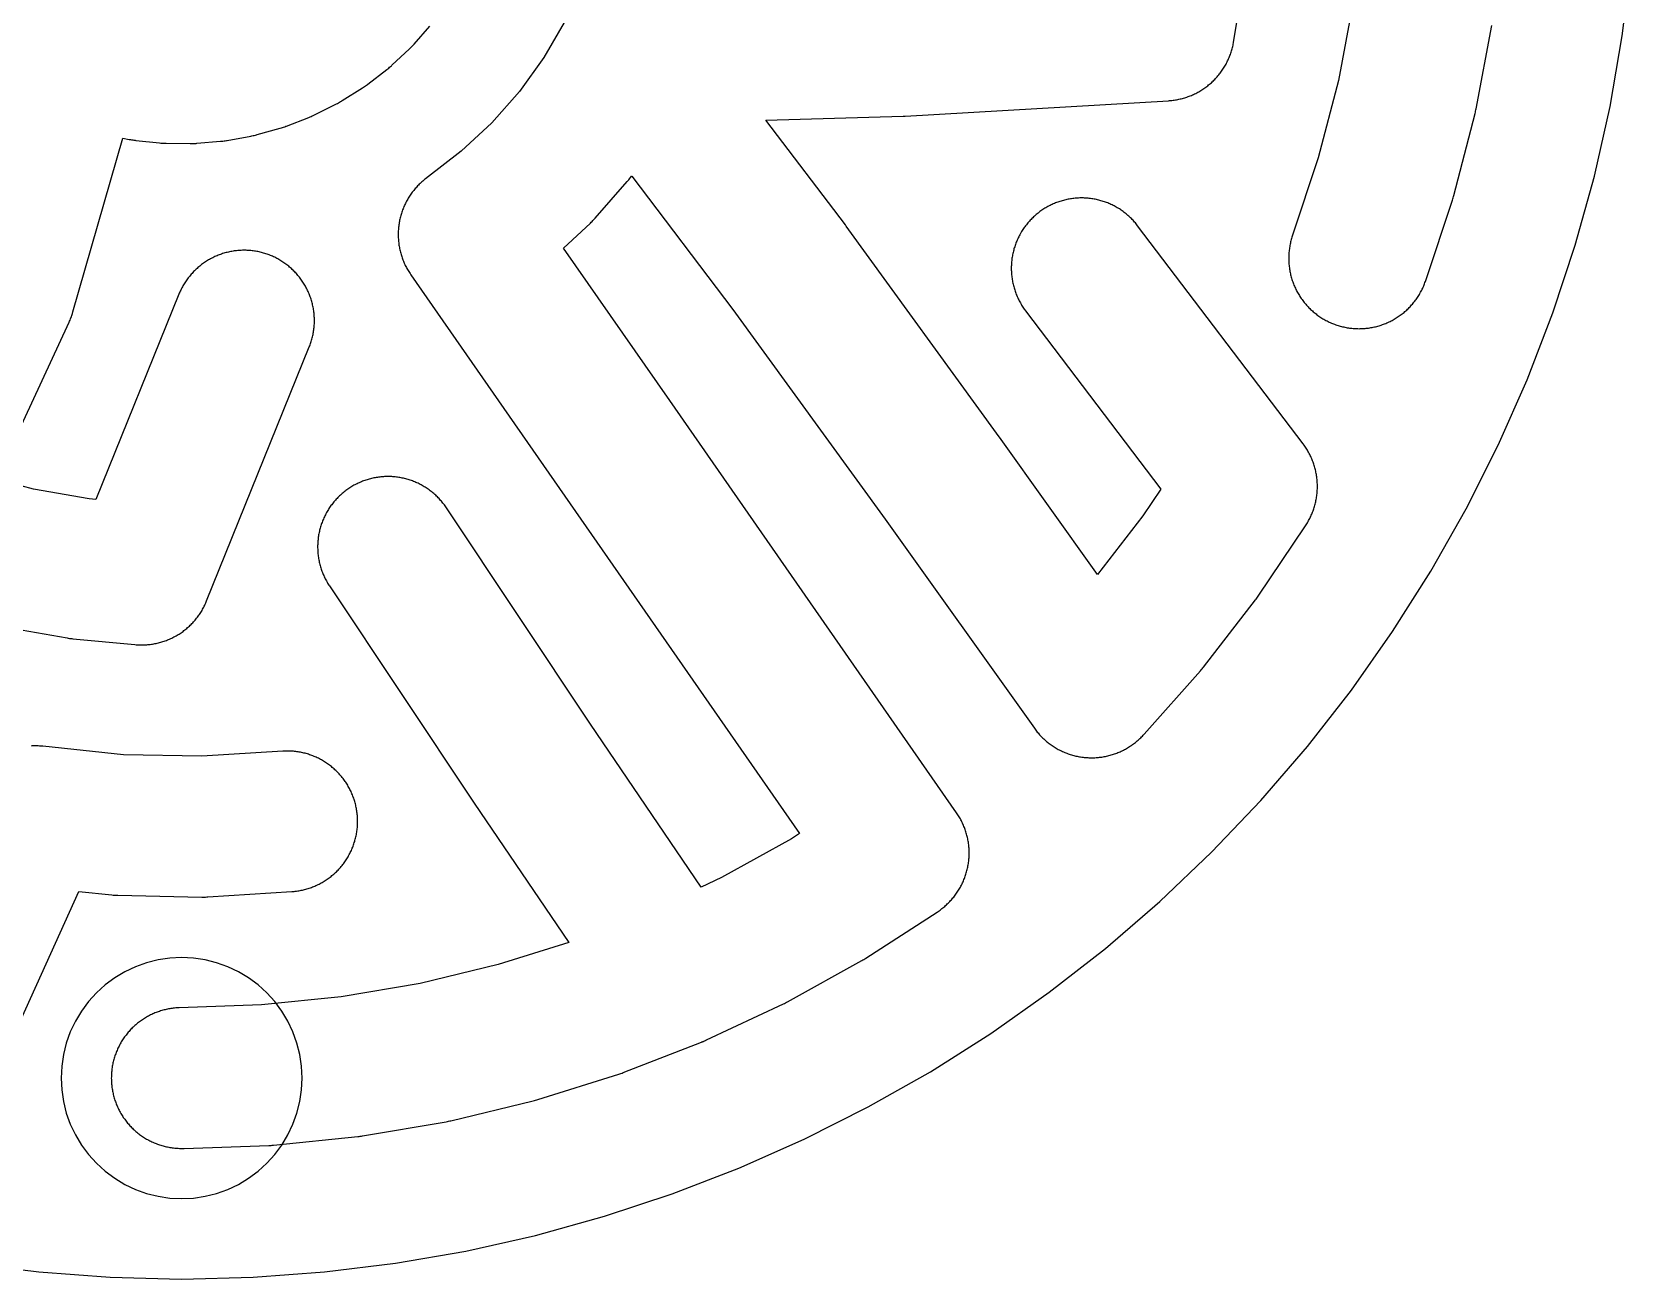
# Model space of a CAD drawing. Header units: millimetres. Extents: x -145 to 145, y -145 to 145.
# Drawn here: x -14.9 to 144.3, y -145 to -20.9 of the extents above; entities that cross this region are included whole.
import ezdxf

# ---------------------------------------------------------------- set-up
doc = ezdxf.new("R2010")
doc.units = ezdxf.units.MM
doc.layers.add('BOUNDARY', color=3, linetype='CONTINUOUS')
doc.layers.add('CORRIDORS', color=1, linetype='CONTINUOUS')

msp = doc.modelspace()

# ---------------------------------------------------------------- linework, layer by layer
at = {"layer": 'BOUNDARY'}
msp.add_lwpolyline([(-21.276, -143.431), (-14.212, -144.302), (-7.115, -144.825), (0, -145), (7.115, -144.825), (14.212, -144.302), (21.276, -143.431), (28.288, -142.214), (35.232, -140.655), (42.091, -138.756), (48.849, -136.524), (55.489, -133.963), (61.995, -131.078), (68.353, -127.879), (74.545, -124.371), (80.558, -120.563), (86.376, -116.465), (91.987, -112.087), (97.376, -107.438), (102.53, -102.53), (107.438, -97.376), (112.087, -91.987), (116.465, -86.376), (120.563, -80.558), (124.371, -74.545), (127.879, -68.353), (131.078, -61.995), (133.963, -55.489), (136.524, -48.849), (138.756, -42.091), (140.655, -35.232), (142.214, -28.288), (143.431, -21.276), (144.302, -14.212)], dxfattribs=at)
msp.add_lwpolyline([(12, -125), (11.942, -123.824), (11.769, -122.659), (11.483, -121.517), (11.087, -120.408), (10.583, -119.343), (9.978, -118.333), (9.276, -117.387), (8.485, -116.515), (7.613, -115.724), (6.667, -115.022), (5.657, -114.417), (4.592, -113.913), (3.483, -113.517), (2.341, -113.231), (1.176, -113.058), (0, -113), (-1.176, -113.058), (-2.341, -113.231), (-3.483, -113.517), (-4.592, -113.913), (-5.657, -114.417), (-6.667, -115.022), (-7.613, -115.724), (-8.485, -116.515), (-9.276, -117.387), (-9.978, -118.333), (-10.583, -119.343), (-11.087, -120.408), (-11.483, -121.517), (-11.769, -122.659), (-11.942, -123.824), (-12, -125), (-11.942, -126.176), (-11.769, -127.341), (-11.483, -128.483), (-11.087, -129.592), (-10.583, -130.657), (-9.978, -131.667), (-9.276, -132.613), (-8.485, -133.485), (-7.613, -134.276), (-6.667, -134.978), (-5.657, -135.583), (-4.592, -136.087), (-3.483, -136.483), (-2.341, -136.769), (-1.176, -136.942), (0, -137), (1.176, -136.942), (2.341, -136.769), (3.483, -136.483), (4.592, -136.087), (5.657, -135.583), (6.667, -134.978), (7.613, -134.276), (8.485, -133.485), (9.276, -132.613), (9.978, -131.667), (10.583, -130.657), (11.087, -129.592), (11.483, -128.483), (11.769, -127.341), (11.942, -126.176)], close=True, dxfattribs=at)
at = {"layer": 'CORRIDORS'}
for points in [[(38.303, -19.552), (36.05, -23.417), (33.622, -26.789), (30.881, -29.908), (27.842, -32.757), (24.288, -35.495), (24.195, -35.568), (24.103, -35.642), (24.012, -35.718), (23.923, -35.796), (23.835, -35.875), (23.749, -35.956), (23.663, -36.038), (23.579, -36.121), (23.497, -36.206), (23.416, -36.292), (23.337, -36.38), (23.259, -36.469), (23.182, -36.559), (23.107, -36.651), (23.034, -36.744), (22.962, -36.838), (22.892, -36.933), (22.823, -37.029), (22.756, -37.127), (22.691, -37.225), (22.627, -37.325), (22.565, -37.426), (22.505, -37.528), (22.446, -37.631), (22.39, -37.734), (22.335, -37.839), (22.281, -37.945), (22.23, -38.051), (22.18, -38.159), (22.133, -38.267), (22.087, -38.376), (22.043, -38.486), (22, -38.597), (21.96, -38.708), (21.921, -38.82), (21.885, -38.932), (21.85, -39.045), (21.817, -39.159), (21.787, -39.273), (21.758, -39.388), (21.731, -39.503), (21.706, -39.619), (21.683, -39.735), (21.662, -39.851), (21.643, -39.968), (21.625, -40.085), (21.61, -40.202), (21.597, -40.32), (21.586, -40.438), (21.577, -40.556), (21.57, -40.674), (21.564, -40.792), (21.561, -40.91), (21.56, -41.029), (21.561, -41.147), (21.564, -41.265), (21.568, -41.384), (21.575, -41.502), (21.584, -41.62), (21.595, -41.737), (21.608, -41.855), (21.622, -41.973), (21.639, -42.09), (21.658, -42.206), (21.679, -42.323), (21.701, -42.439), (21.726, -42.555), (21.752, -42.67), (21.781, -42.785), (21.811, -42.899), (21.844, -43.013), (21.878, -43.126), (21.914, -43.239), (21.952, -43.351), (21.992, -43.462), (22.034, -43.573), (22.078, -43.683), (22.124, -43.792), (22.171, -43.9), (22.22, -44.008), (22.271, -44.115), (22.324, -44.221), (22.379, -44.326), (22.435, -44.43), (22.494, -44.533), (22.553, -44.635), (22.615, -44.736), (22.678, -44.836), (22.743, -44.935), (22.816, -45.04), (37.104, -65.558), (61.528, -100.654), (60.717, -101.178), (53.748, -105.045), (51.725, -105.994), (40.712, -89.769), (26.364, -68.247), (26.298, -68.149), (26.23, -68.052), (26.16, -67.957), (26.089, -67.862), (26.016, -67.769), (25.941, -67.677), (25.865, -67.587), (25.788, -67.497), (25.709, -67.409), (25.628, -67.323), (25.546, -67.237), (25.463, -67.153), (25.378, -67.071), (25.292, -66.99), (25.204, -66.91), (25.115, -66.832), (25.025, -66.756), (24.934, -66.681), (24.841, -66.607), (24.747, -66.535), (24.652, -66.465), (24.555, -66.396), (24.458, -66.329), (24.359, -66.264), (24.26, -66.2), (24.159, -66.138), (24.057, -66.078), (23.954, -66.019), (23.85, -65.962), (23.746, -65.907), (23.64, -65.854), (23.534, -65.802), (23.426, -65.753), (23.318, -65.705), (23.209, -65.659), (23.099, -65.615), (22.989, -65.572), (22.878, -65.532), (22.766, -65.493), (22.653, -65.457), (22.54, -65.422), (22.426, -65.389), (22.312, -65.358), (22.197, -65.329), (22.082, -65.302), (21.967, -65.277), (21.851, -65.254), (21.734, -65.233), (21.617, -65.213), (21.5, -65.196), (21.383, -65.181), (21.266, -65.168), (21.148, -65.156), (21.03, -65.147), (20.912, -65.14), (20.793, -65.135), (20.675, -65.131), (20.557, -65.13), (20.439, -65.131), (20.32, -65.133), (20.202, -65.138), (20.084, -65.145), (19.966, -65.154), (19.848, -65.164), (19.73, -65.177), (19.613, -65.192), (19.496, -65.208), (19.379, -65.227), (19.263, -65.248), (19.146, -65.27), (19.031, -65.295), (18.915, -65.321), (18.8, -65.35), (18.686, -65.38), (18.572, -65.412), (18.459, -65.446), (18.346, -65.483), (18.234, -65.521), (18.123, -65.561), (18.012, -65.602), (17.902, -65.646), (17.793, -65.692), (17.685, -65.739), (17.577, -65.788), (17.47, -65.839), (17.364, -65.892), (17.259, -65.946), (17.155, -66.003), (17.052, -66.061), (16.95, -66.121), (16.849, -66.182), (16.749, -66.245), (16.65, -66.31), (16.552, -66.377), (16.456, -66.445), (16.36, -66.515), (16.266, -66.586), (16.173, -66.659), (16.081, -66.734), (15.99, -66.81), (15.901, -66.888), (15.813, -66.967), (15.727, -67.048), (15.641, -67.13), (15.558, -67.213), (15.475, -67.298), (15.394, -67.384), (15.315, -67.472), (15.237, -67.561), (15.16, -67.651), (15.085, -67.743), (15.012, -67.836), (14.94, -67.93), (14.87, -68.025), (14.801, -68.121), (14.734, -68.219), (14.669, -68.318), (14.606, -68.418), (14.544, -68.518), (14.483, -68.62), (14.425, -68.723), (14.368, -68.827), (14.313, -68.932), (14.26, -69.037), (14.209, -69.144), (14.159, -69.251), (14.112, -69.36), (14.066, -69.469), (14.022, -69.579), (13.979, -69.689), (13.939, -69.8), (13.901, -69.912), (13.864, -70.025), (13.829, -70.138), (13.797, -70.252), (13.766, -70.366), (13.737, -70.481), (13.71, -70.596), (13.685, -70.712), (13.662, -70.828), (13.641, -70.944), (13.622, -71.061), (13.605, -71.178), (13.59, -71.295), (13.577, -71.413), (13.566, -71.531), (13.557, -71.649), (13.549, -71.767), (13.544, -71.885), (13.541, -72.003), (13.54, -72.121), (13.541, -72.24), (13.544, -72.358), (13.549, -72.476), (13.555, -72.594), (13.564, -72.712), (13.575, -72.83), (13.588, -72.948), (13.603, -73.065), (13.62, -73.182), (13.638, -73.299), (13.659, -73.416), (13.682, -73.532), (13.706, -73.648), (13.733, -73.763), (13.762, -73.878), (13.792, -73.992), (13.825, -74.106), (13.859, -74.219), (13.895, -74.332), (13.933, -74.444), (13.973, -74.555), (14.015, -74.666), (14.059, -74.775), (14.105, -74.885), (14.152, -74.993), (14.202, -75.101), (14.253, -75.207), (14.306, -75.313), (14.36, -75.418), (14.417, -75.522), (14.475, -75.625), (14.535, -75.727), (14.597, -75.828), (14.66, -75.928), (14.716, -76.013), (29.128, -97.631), (38.544, -111.502), (31.498, -113.712), (23.747, -115.58), (15.897, -116.92), (7.967, -117.726), (-0.237, -118.004), (-0.355, -118.009), (-0.473, -118.016), (-0.591, -118.025), (-0.709, -118.036), (-0.827, -118.049), (-0.944, -118.064), (-1.061, -118.081), (-1.178, -118.1), (-1.295, -118.121), (-1.411, -118.144), (-1.526, -118.168), (-1.642, -118.195), (-1.756, -118.224), (-1.871, -118.255), (-1.984, -118.287), (-2.098, -118.322), (-2.21, -118.358), (-2.322, -118.396), (-2.433, -118.437), (-2.544, -118.479), (-2.654, -118.523), (-2.763, -118.568), (-2.871, -118.616), (-2.979, -118.665), (-3.085, -118.717), (-3.191, -118.77), (-3.296, -118.825), (-3.4, -118.881), (-3.503, -118.939), (-3.605, -119), (-3.706, -119.061), (-3.806, -119.125), (-3.904, -119.19), (-4.002, -119.257), (-4.098, -119.325), (-4.194, -119.395), (-4.288, -119.467), (-4.381, -119.54), (-4.472, -119.615), (-4.563, -119.691), (-4.652, -119.769), (-4.74, -119.849), (-4.826, -119.93), (-4.911, -120.012), (-4.995, -120.096), (-5.077, -120.181), (-5.158, -120.267), (-5.237, -120.355), (-5.315, -120.444), (-5.391, -120.535), (-5.466, -120.627), (-5.539, -120.72), (-5.61, -120.814), (-5.68, -120.909), (-5.749, -121.006), (-5.815, -121.103), (-5.88, -121.202), (-5.944, -121.302), (-6.005, -121.403), (-6.065, -121.505), (-6.123, -121.608), (-6.18, -121.712), (-6.235, -121.817), (-6.287, -121.923), (-6.339, -122.03), (-6.388, -122.137), (-6.435, -122.246), (-6.481, -122.355), (-6.525, -122.465), (-6.567, -122.575), (-6.607, -122.687), (-6.645, -122.799), (-6.681, -122.911), (-6.715, -123.025), (-6.748, -123.138), (-6.778, -123.253), (-6.807, -123.368), (-6.834, -123.483), (-6.858, -123.599), (-6.881, -123.715), (-6.902, -123.831), (-6.92, -123.948), (-6.937, -124.065), (-6.952, -124.183), (-6.965, -124.3), (-6.976, -124.418), (-6.985, -124.536), (-6.991, -124.654), (-6.996, -124.772), (-6.999, -124.891), (-7, -125.009), (-6.999, -125.127), (-6.996, -125.245), (-6.991, -125.364), (-6.983, -125.482), (-6.974, -125.6), (-6.963, -125.718), (-6.95, -125.835), (-6.935, -125.953), (-6.918, -126.07), (-6.899, -126.186), (-6.878, -126.303), (-6.855, -126.419), (-6.83, -126.535), (-6.803, -126.65), (-6.774, -126.764), (-6.743, -126.879), (-6.71, -126.992), (-6.676, -127.106), (-6.639, -127.218), (-6.601, -127.33), (-6.561, -127.441), (-6.518, -127.552), (-6.474, -127.662), (-6.428, -127.771), (-6.381, -127.879), (-6.331, -127.986), (-6.28, -128.093), (-6.226, -128.199), (-6.172, -128.303), (-6.115, -128.407), (-6.056, -128.51), (-5.996, -128.612), (-5.934, -128.713), (-5.871, -128.813), (-5.805, -128.911), (-5.738, -129.009), (-5.67, -129.105), (-5.6, -129.2), (-5.528, -129.295), (-5.38, -129.479), (-5.303, -129.569), (-5.225, -129.658), (-5.146, -129.746), (-5.065, -129.832), (-4.982, -129.917), (-4.898, -130.001), (-4.813, -130.083), (-4.727, -130.163), (-4.639, -130.242), (-4.549, -130.32), (-4.459, -130.396), (-4.367, -130.471), (-4.274, -130.544), (-4.18, -130.615), (-4.084, -130.685), (-3.987, -130.753), (-3.89, -130.82), (-3.791, -130.885), (-3.691, -130.948), (-3.59, -131.01), (-3.487, -131.069), (-3.384, -131.127), (-3.28, -131.184), (-3.175, -131.238), (-3.069, -131.291), (-2.963, -131.342), (-2.855, -131.391), (-2.747, -131.439), (-2.637, -131.484), (-2.527, -131.528), (-2.417, -131.57), (-2.193, -131.648), (-2.081, -131.684), (-1.967, -131.718), (-1.854, -131.75), (-1.739, -131.781), (-1.624, -131.809), (-1.509, -131.835), (-1.393, -131.86), (-1.277, -131.883), (-1.161, -131.903), (-1.044, -131.922), (-0.927, -131.938), (-0.809, -131.953), (-0.692, -131.966), (-0.574, -131.976), (-0.456, -131.985), (-0.338, -131.992), (-0.219, -131.997), (-0.101, -131.999), (0.017, -132), (0.136, -131.999), (0.237, -131.996), (8.675, -131.71), (8.793, -131.705), (8.911, -131.698), (9.029, -131.689), (9.146, -131.678), (17.545, -130.824), (17.663, -130.811), (17.78, -130.796), (17.897, -130.779), (18.014, -130.76), (26.337, -129.34), (26.454, -129.319), (26.57, -129.297), (26.686, -129.272), (26.8, -129.245), (35.008, -127.267), (35.123, -127.238), (35.237, -127.208), (35.351, -127.175), (35.463, -127.141), (43.518, -124.614), (43.631, -124.578), (43.743, -124.539), (43.854, -124.499), (43.964, -124.457), (51.756, -121.421), (51.762, -121.419), (51.793, -121.407), (51.845, -121.387), (51.872, -121.376), (51.941, -121.349), (51.968, -121.338), (51.982, -121.332), (52.015, -121.318), (52.05, -121.303), (52.159, -121.255), (52.172, -121.249), (52.199, -121.237), (52.229, -121.223), (52.264, -121.207), (59.908, -117.619), (60.015, -117.567), (60.121, -117.515), (60.226, -117.46), (60.33, -117.403), (67.715, -113.306), (67.818, -113.248), (67.92, -113.188), (68.021, -113.126), (68.12, -113.063), (75.211, -108.478), (75.31, -108.413), (75.407, -108.346), (75.504, -108.278), (75.599, -108.208), (75.693, -108.136), (75.786, -108.063), (75.878, -107.988), (75.969, -107.912), (76.058, -107.834), (76.146, -107.755), (76.232, -107.674), (76.317, -107.592), (76.401, -107.508), (76.483, -107.423), (76.564, -107.337), (76.643, -107.249), (76.721, -107.16), (76.797, -107.07), (76.872, -106.978), (76.945, -106.885), (77.017, -106.791), (77.087, -106.695), (77.155, -106.599), (77.222, -106.501), (77.287, -106.402), (77.351, -106.302), (77.412, -106.202), (77.472, -106.1), (77.531, -105.997), (77.587, -105.893), (77.642, -105.788), (77.695, -105.682), (77.746, -105.575), (77.796, -105.468), (77.843, -105.359), (77.889, -105.25), (77.933, -105.14), (77.975, -105.03), (78.015, -104.919), (78.053, -104.807), (78.089, -104.694), (78.124, -104.581), (78.156, -104.467), (78.187, -104.353), (78.216, -104.238), (78.242, -104.123), (78.267, -104.007), (78.29, -103.891), (78.311, -103.774), (78.33, -103.658), (78.347, -103.54), (78.361, -103.423), (78.374, -103.305), (78.385, -103.188), (78.394, -103.07), (78.401, -102.952), (78.406, -102.833), (78.409, -102.715), (78.41, -102.597), (78.409, -102.478), (78.406, -102.36), (78.401, -102.242), (78.394, -102.124), (78.385, -102.006), (78.374, -101.888), (78.361, -101.77), (78.346, -101.653), (78.329, -101.536), (78.31, -101.419), (78.289, -101.303), (78.266, -101.187), (78.241, -101.071), (78.214, -100.956), (78.185, -100.841), (78.155, -100.727), (78.122, -100.613), (78.088, -100.5), (78.051, -100.387), (78.013, -100.275), (77.972, -100.164), (77.93, -100.053), (77.886, -99.944), (77.841, -99.835), (77.793, -99.726), (77.743, -99.619), (77.692, -99.512), (77.639, -99.406), (77.584, -99.302), (77.528, -99.198), (77.469, -99.095), (77.409, -98.993), (77.347, -98.892), (77.284, -98.792), (77.218, -98.693), (77.156, -98.602), (48.596, -57.562), (48.594, -57.56), (38.033, -42.395), (40.701, -39.893), (40.786, -39.811), (40.871, -39.728), (40.954, -39.643), (41.035, -39.557), (41.115, -39.47), (41.171, -39.407), (44.361, -35.777), (44.439, -35.687), (44.514, -35.596), (44.589, -35.504), (44.661, -35.411), (44.732, -35.316), (44.783, -35.247), (44.806, -35.215), (54.893, -48.488), (70.048, -69.364), (84.901, -90.185), (84.971, -90.281), (85.042, -90.376), (85.115, -90.469), (85.189, -90.561), (85.265, -90.652), (85.342, -90.741), (85.421, -90.83), (85.583, -91.002), (85.667, -91.086), (85.751, -91.169), (85.837, -91.25), (85.925, -91.33), (86.013, -91.408), (86.103, -91.485), (86.195, -91.56), (86.287, -91.634), (86.381, -91.706), (86.476, -91.776), (86.572, -91.845), (86.67, -91.912), (86.768, -91.978), (86.868, -92.042), (86.968, -92.104), (87.07, -92.165), (87.173, -92.224), (87.276, -92.281), (87.381, -92.336), (87.486, -92.389), (87.593, -92.441), (87.7, -92.491), (87.808, -92.539), (87.917, -92.585), (88.027, -92.63), (88.137, -92.672), (88.248, -92.713), (88.36, -92.752), (88.472, -92.789), (88.585, -92.824), (88.699, -92.857), (88.813, -92.888), (88.928, -92.917), (89.043, -92.945), (89.159, -92.97), (89.275, -92.993), (89.391, -93.015), (89.508, -93.034), (89.625, -93.052), (89.742, -93.067), (89.86, -93.081), (89.977, -93.092), (90.095, -93.102), (90.213, -93.109), (90.331, -93.115), (90.45, -93.118), (90.568, -93.12), (90.686, -93.119), (90.805, -93.117), (90.923, -93.113), (91.041, -93.106), (91.159, -93.098), (91.277, -93.087), (91.395, -93.075), (91.512, -93.06), (91.629, -93.044), (91.746, -93.026), (91.863, -93.005), (91.979, -92.983), (92.095, -92.959), (92.21, -92.932), (92.325, -92.904), (92.439, -92.874), (92.553, -92.842), (92.667, -92.808), (92.779, -92.772), (92.891, -92.734), (93.003, -92.695), (93.114, -92.653), (93.224, -92.61), (93.333, -92.564), (93.442, -92.517), (93.549, -92.468), (93.656, -92.418), (93.762, -92.365), (93.867, -92.311), (93.972, -92.255), (94.075, -92.197), (94.177, -92.137), (94.278, -92.076), (94.378, -92.013), (94.477, -91.948), (94.575, -91.882), (94.672, -91.814), (94.768, -91.744), (94.862, -91.673), (94.955, -91.6), (95.047, -91.526), (95.138, -91.45), (95.228, -91.372), (95.316, -91.293), (95.403, -91.213), (95.488, -91.131), (95.572, -91.047), (95.654, -90.963), (95.736, -90.877), (95.834, -90.768), (101.441, -84.455), (101.519, -84.366), (101.595, -84.276), (101.67, -84.184), (101.743, -84.092), (106.911, -77.415), (106.982, -77.32), (107.052, -77.225), (107.121, -77.128), (107.187, -77.031), (111.892, -70.021), (111.957, -69.922), (112.021, -69.822), (112.082, -69.721), (112.142, -69.619), (112.201, -69.516), (112.257, -69.413), (112.312, -69.308), (112.365, -69.202), (112.416, -69.095), (112.466, -68.988), (112.513, -68.879), (112.559, -68.77), (112.603, -68.66), (112.645, -68.55), (112.685, -68.438), (112.723, -68.326), (112.76, -68.214), (112.794, -68.101), (112.826, -67.987), (112.857, -67.873), (112.886, -67.758), (112.912, -67.643), (112.937, -67.527), (112.96, -67.411), (112.981, -67.294), (113, -67.177), (113.017, -67.06), (113.031, -66.943), (113.044, -66.825), (113.055, -66.708), (113.064, -66.59), (113.071, -66.471), (113.076, -66.353), (113.079, -66.235), (113.08, -66.117), (113.079, -65.998), (113.076, -65.88), (113.071, -65.762), (113.064, -65.644), (113.055, -65.526), (113.044, -65.408), (113.031, -65.29), (113.016, -65.173), (112.999, -65.056), (112.98, -64.939), (112.959, -64.823), (112.936, -64.707), (112.911, -64.591), (112.884, -64.476), (112.855, -64.361), (112.825, -64.247), (112.792, -64.133), (112.757, -64.02), (112.721, -63.907), (112.683, -63.795), (112.642, -63.684), (112.6, -63.573), (112.556, -63.463), (112.511, -63.354), (112.463, -63.246), (112.413, -63.139), (112.362, -63.032), (112.309, -62.926), (112.254, -62.821), (112.197, -62.718), (112.139, -62.615), (112.079, -62.513), (112.017, -62.412), (111.954, -62.312), (111.888, -62.213), (111.822, -62.116), (111.753, -62.019), (111.656, -61.889), (95.176, -40.169), (95.104, -40.075), (95.03, -39.983), (94.955, -39.892), (94.878, -39.802), (94.799, -39.713), (94.719, -39.626), (94.638, -39.54), (94.555, -39.456), (94.471, -39.373), (94.385, -39.291), (94.298, -39.211), (94.21, -39.132), (94.12, -39.055), (94.029, -38.979), (93.937, -38.905), (93.843, -38.833), (93.749, -38.762), (93.653, -38.693), (93.556, -38.625), (93.458, -38.559), (93.358, -38.494), (93.258, -38.432), (93.157, -38.371), (93.054, -38.312), (92.951, -38.254), (92.846, -38.198), (92.741, -38.144), (92.635, -38.092), (92.528, -38.042), (92.42, -37.993), (92.311, -37.946), (92.202, -37.901), (92.092, -37.858), (91.981, -37.817), (91.869, -37.778), (91.757, -37.741), (91.644, -37.705), (91.53, -37.671), (91.416, -37.64), (91.302, -37.61), (91.187, -37.582), (91.071, -37.556), (90.956, -37.533), (90.839, -37.511), (90.723, -37.491), (90.606, -37.473), (90.489, -37.457), (90.371, -37.443), (90.253, -37.431), (90.135, -37.421), (90.017, -37.412), (89.899, -37.406), (89.781, -37.402), (89.663, -37.4), (89.544, -37.4), (89.426, -37.402), (89.308, -37.406), (89.19, -37.412), (89.072, -37.42), (88.954, -37.43), (88.836, -37.442), (88.718, -37.456), (88.601, -37.472), (88.484, -37.489), (88.368, -37.509), (88.251, -37.531), (88.135, -37.555), (88.02, -37.581), (87.905, -37.608), (87.79, -37.638), (87.676, -37.67), (87.563, -37.703), (87.45, -37.738), (87.338, -37.776), (87.226, -37.815), (87.115, -37.856), (87.005, -37.899), (86.895, -37.944), (86.786, -37.99), (86.679, -38.039), (86.571, -38.089), (86.465, -38.141), (86.36, -38.195), (86.255, -38.251), (86.152, -38.308), (86.049, -38.367), (85.948, -38.428), (85.848, -38.491), (85.748, -38.555), (85.65, -38.621), (85.553, -38.689), (85.457, -38.758), (85.362, -38.829), (85.269, -38.901), (85.176, -38.975), (85.085, -39.051), (84.995, -39.128), (84.907, -39.206), (84.82, -39.286), (84.734, -39.368), (84.65, -39.451), (84.567, -39.535), (84.485, -39.621), (84.405, -39.708), (84.327, -39.796), (84.25, -39.886), (84.174, -39.977), (84.1, -40.07), (84.028, -40.163), (83.957, -40.258), (83.888, -40.354), (83.82, -40.451), (83.754, -40.549), (83.69, -40.649), (83.627, -40.749), (83.507, -40.953), (83.45, -41.057), (83.394, -41.161), (83.341, -41.266), (83.288, -41.373), (83.238, -41.48), (83.19, -41.588), (83.143, -41.696), (83.098, -41.806), (83.055, -41.916), (83.014, -42.027), (82.975, -42.139), (82.938, -42.251), (82.903, -42.364), (82.869, -42.478), (82.838, -42.592), (82.808, -42.706), (82.78, -42.821), (82.755, -42.937), (82.731, -43.053), (82.709, -43.169), (82.689, -43.286), (82.671, -43.403), (82.656, -43.52), (82.642, -43.637), (82.63, -43.755), (82.62, -43.873), (82.612, -43.991), (82.606, -44.109), (82.602, -44.227), (82.6, -44.346), (82.6, -44.464), (82.602, -44.582), (82.606, -44.701), (82.613, -44.819), (82.621, -44.937), (82.631, -45.055), (82.643, -45.172), (82.657, -45.29), (82.673, -45.407), (82.691, -45.524), (82.711, -45.641), (82.733, -45.757), (82.757, -45.873), (82.783, -45.988), (82.81, -46.103), (82.84, -46.218), (82.872, -46.332), (82.905, -46.445), (82.941, -46.558), (82.978, -46.67), (83.018, -46.782), (83.059, -46.893), (83.102, -47.003), (83.147, -47.113), (83.194, -47.221), (83.242, -47.329), (83.293, -47.436), (83.345, -47.542), (83.399, -47.648), (83.455, -47.752), (83.512, -47.855), (83.572, -47.958), (83.633, -48.059), (83.695, -48.159), (83.76, -48.259), (83.826, -48.357), (83.893, -48.454), (83.963, -48.55), (84.024, -48.631), (97.483, -66.369), (95.701, -69.023), (91.174, -74.872), (81.439, -61.225), (81.405, -61.178), (66.175, -40.198), (66.083, -40.074), (58.167, -29.658), (71.825, -29.257), (71.944, -29.253), (72.028, -29.248), (98.238, -27.718), (98.356, -27.71), (98.474, -27.7), (98.592, -27.688), (98.709, -27.675), (98.826, -27.659), (98.943, -27.641), (99.06, -27.621), (99.176, -27.599), (99.292, -27.576), (99.408, -27.55), (99.523, -27.522), (99.637, -27.493), (99.751, -27.461), (99.865, -27.428), (99.978, -27.392), (100.09, -27.355), (100.202, -27.316), (100.313, -27.275), (100.423, -27.232), (100.533, -27.187), (100.641, -27.141), (100.749, -27.092), (100.856, -27.042), (100.963, -26.99), (101.068, -26.936), (101.172, -26.88), (101.276, -26.823), (101.378, -26.764), (101.48, -26.703), (101.58, -26.641), (101.68, -26.576), (101.778, -26.51), (101.875, -26.443), (101.971, -26.374), (102.066, -26.303), (102.159, -26.231), (102.252, -26.157), (102.343, -26.081), (102.433, -26.004), (102.521, -25.925), (102.608, -25.845), (102.694, -25.764), (102.778, -25.681), (102.861, -25.597), (102.943, -25.511), (103.023, -25.424), (103.102, -25.335), (103.179, -25.246), (103.254, -25.155), (103.328, -25.062), (103.401, -24.969), (103.472, -24.874), (103.541, -24.778), (103.608, -24.681), (103.674, -24.583), (103.739, -24.483), (103.801, -24.383), (103.862, -24.281), (103.921, -24.179), (103.979, -24.076), (104.034, -23.971), (104.088, -23.866), (104.14, -23.76), (104.191, -23.652), (104.239, -23.545), (104.286, -23.436), (104.331, -23.326), (104.374, -23.216), (104.415, -23.105), (104.454, -22.993), (104.491, -22.881), (104.527, -22.768), (104.56, -22.655), (104.592, -22.541), (104.621, -22.426), (104.649, -22.311), (104.675, -22.196), (104.699, -22.08), (104.72, -21.964), (104.733, -21.892), (106.124, -13.63)], [(116.635, -17.882), (115.163, -25.708), (113.169, -33.404), (110.577, -41.202), (110.541, -41.314), (110.507, -41.428), (110.474, -41.541), (110.443, -41.656), (110.415, -41.77), (110.388, -41.886), (110.363, -42.001), (110.34, -42.118), (110.319, -42.234), (110.301, -42.351), (110.284, -42.468), (110.269, -42.585), (110.256, -42.703), (110.245, -42.821), (110.236, -42.939), (110.229, -43.057), (110.224, -43.175), (110.221, -43.293), (110.22, -43.412), (110.221, -43.53), (110.224, -43.648), (110.229, -43.766), (110.236, -43.885), (110.245, -44.003), (110.256, -44.12), (110.269, -44.238), (110.284, -44.355), (110.301, -44.472), (110.32, -44.589), (110.341, -44.706), (110.364, -44.822), (110.389, -44.937), (110.415, -45.053), (110.444, -45.167), (110.475, -45.282), (110.507, -45.395), (110.542, -45.509), (110.578, -45.621), (110.617, -45.733), (110.657, -45.844), (110.699, -45.955), (110.743, -46.065), (110.789, -46.174), (110.836, -46.282), (110.886, -46.39), (110.937, -46.496), (110.99, -46.602), (111.045, -46.707), (111.102, -46.811), (111.16, -46.914), (111.22, -47.016), (111.282, -47.117), (111.345, -47.216), (111.411, -47.315), (111.477, -47.413), (111.546, -47.509), (111.616, -47.605), (111.688, -47.699), (111.761, -47.792), (111.836, -47.883), (111.912, -47.974), (111.99, -48.063), (112.07, -48.151), (112.15, -48.237), (112.233, -48.322), (112.316, -48.405), (112.402, -48.488), (112.488, -48.568), (112.576, -48.648), (112.665, -48.725), (112.756, -48.802), (112.847, -48.876), (112.94, -48.949), (113.035, -49.021), (113.13, -49.091), (113.227, -49.159), (113.324, -49.226), (113.423, -49.291), (113.523, -49.354), (113.624, -49.416), (113.726, -49.476), (113.829, -49.534), (113.933, -49.59), (114.038, -49.645), (114.144, -49.698), (114.251, -49.749), (114.358, -49.798), (114.467, -49.846), (114.576, -49.891), (114.686, -49.935), (114.796, -49.977), (114.908, -50.017), (115.02, -50.055), (115.132, -50.091), (115.246, -50.126), (115.359, -50.158), (115.474, -50.189), (115.589, -50.217), (115.704, -50.244), (115.82, -50.268), (115.936, -50.291), (116.052, -50.312), (116.169, -50.331), (116.286, -50.347), (116.404, -50.362), (116.521, -50.375), (116.639, -50.386), (116.757, -50.395), (116.875, -50.402), (116.993, -50.406), (117.112, -50.409), (117.23, -50.41), (117.348, -50.409), (117.467, -50.406), (117.585, -50.4), (117.703, -50.393), (117.821, -50.384), (117.939, -50.373), (118.056, -50.36), (118.174, -50.345), (118.291, -50.328), (118.407, -50.309), (118.524, -50.287), (118.64, -50.264), (118.756, -50.239), (118.871, -50.213), (118.986, -50.184), (119.1, -50.153), (119.213, -50.12), (119.327, -50.085), (119.439, -50.049), (119.551, -50.01), (119.662, -49.97), (119.773, -49.928), (119.883, -49.884), (119.992, -49.838), (120.1, -49.79), (120.207, -49.741), (120.314, -49.689), (120.42, -49.636), (120.524, -49.581), (120.628, -49.524), (120.731, -49.466), (120.833, -49.406), (120.934, -49.344), (121.034, -49.28), (121.132, -49.215), (121.23, -49.148), (121.326, -49.079), (121.421, -49.009), (121.515, -48.937), (121.608, -48.864), (121.7, -48.789), (121.79, -48.712), (121.879, -48.634), (121.967, -48.555), (122.053, -48.474), (122.138, -48.391), (122.221, -48.308), (122.303, -48.222), (122.384, -48.136), (122.463, -48.048), (122.541, -47.959), (122.617, -47.868), (122.691, -47.776), (122.765, -47.683), (122.836, -47.589), (122.906, -47.493), (122.974, -47.396), (123.041, -47.299), (123.105, -47.2), (123.169, -47.1), (123.23, -46.999), (123.29, -46.897), (123.348, -46.793), (123.404, -46.689), (123.459, -46.584), (123.512, -46.478), (123.563, -46.372), (123.612, -46.264), (123.659, -46.156), (123.705, -46.046), (123.748, -45.936), (123.79, -45.826), (123.83, -45.714), (123.863, -45.618), (126.526, -37.607), (126.562, -37.495), (126.596, -37.381), (126.629, -37.268), (126.659, -37.154), (128.776, -28.982), (128.805, -28.868), (128.832, -28.752), (128.857, -28.637), (128.879, -28.52), (130.439, -20.223)], [(-17.505, -80.104), (-11.403, -81.196), (-11.286, -81.215), (-11.17, -81.233), (-11.052, -81.249), (-10.935, -81.263), (-10.831, -81.274), (-4.661, -81.859), (-4.543, -81.869), (-4.425, -81.877), (-4.307, -81.883), (-4.188, -81.887), (-4.07, -81.89), (-3.952, -81.89), (-3.833, -81.888), (-3.715, -81.884), (-3.597, -81.878), (-3.479, -81.871), (-3.361, -81.861), (-3.243, -81.849), (-3.126, -81.835), (-3.009, -81.819), (-2.892, -81.802), (-2.775, -81.782), (-2.659, -81.76), (-2.543, -81.737), (-2.427, -81.711), (-2.312, -81.683), (-2.197, -81.654), (-2.083, -81.623), (-1.97, -81.589), (-1.857, -81.554), (-1.745, -81.517), (-1.633, -81.478), (-1.522, -81.437), (-1.412, -81.394), (-1.302, -81.349), (-1.193, -81.303), (-1.085, -81.254), (-0.978, -81.204), (-0.872, -81.152), (-0.766, -81.098), (-0.662, -81.043), (-0.558, -80.986), (-0.456, -80.927), (-0.354, -80.866), (-0.254, -80.803), (-0.155, -80.739), (-0.056, -80.673), (0.041, -80.606), (0.137, -80.537), (0.232, -80.466), (0.326, -80.394), (0.418, -80.32), (0.509, -80.244), (0.599, -80.167), (0.687, -80.089), (0.775, -80.009), (0.861, -79.927), (0.945, -79.845), (1.028, -79.76), (1.11, -79.675), (1.19, -79.588), (1.268, -79.499), (1.346, -79.409), (1.421, -79.318), (1.495, -79.226), (1.568, -79.133), (1.639, -79.038), (1.708, -78.942), (1.776, -78.845), (1.842, -78.747), (1.906, -78.648), (1.969, -78.547), (2.03, -78.446), (2.089, -78.343), (2.146, -78.24), (2.202, -78.136), (2.256, -78.03), (2.308, -77.924), (2.359, -77.817), (2.407, -77.709), (2.454, -77.6), (2.49, -77.514), (12.71, -52.234), (12.753, -52.124), (12.795, -52.013), (12.834, -51.901), (12.872, -51.789), (12.908, -51.676), (12.942, -51.563), (12.974, -51.449), (13.004, -51.335), (13.032, -51.22), (13.059, -51.104), (13.083, -50.989), (13.105, -50.872), (13.126, -50.756), (13.144, -50.639), (13.16, -50.522), (13.175, -50.404), (13.187, -50.287), (13.198, -50.169), (13.206, -50.051), (13.213, -49.933), (13.217, -49.814), (13.219, -49.696), (13.22, -49.578), (13.218, -49.46), (13.215, -49.341), (13.209, -49.223), (13.202, -49.105), (13.192, -48.987), (13.181, -48.869), (13.167, -48.752), (13.152, -48.634), (13.134, -48.517), (13.115, -48.401), (13.093, -48.284), (13.07, -48.168), (13.045, -48.053), (13.017, -47.938), (12.988, -47.823), (12.957, -47.709), (12.924, -47.595), (12.889, -47.482), (12.852, -47.37), (12.813, -47.258), (12.772, -47.147), (12.73, -47.037), (12.685, -46.927), (12.639, -46.818), (12.591, -46.71), (12.541, -46.603), (12.489, -46.496), (12.436, -46.391), (12.381, -46.286), (12.323, -46.182), (12.265, -46.08), (12.204, -45.978), (12.142, -45.878), (12.078, -45.778), (12.012, -45.679), (11.945, -45.582), (11.876, -45.486), (11.806, -45.391), (11.734, -45.297), (11.66, -45.205), (11.585, -45.113), (11.508, -45.023), (11.43, -44.934), (11.35, -44.847), (11.269, -44.761), (11.186, -44.676), (11.102, -44.593), (11.016, -44.511), (10.929, -44.431), (10.841, -44.352), (10.752, -44.275), (10.661, -44.199), (10.569, -44.125), (10.475, -44.052), (10.381, -43.981), (10.285, -43.911), (10.188, -43.843), (10.09, -43.777), (9.991, -43.713), (9.891, -43.65), (9.79, -43.589), (9.687, -43.529), (9.584, -43.471), (9.48, -43.415), (9.375, -43.361), (9.269, -43.309), (9.162, -43.258), (9.054, -43.209), (8.945, -43.162), (8.836, -43.117), (8.726, -43.074), (8.615, -43.032), (8.503, -42.993), (8.391, -42.955), (8.278, -42.919), (8.165, -42.886), (8.051, -42.854), (7.937, -42.824), (7.822, -42.796), (7.706, -42.77), (7.59, -42.745), (7.474, -42.723), (7.358, -42.703), (7.241, -42.685), (7.124, -42.669), (7.006, -42.654), (6.888, -42.642), (6.771, -42.632), (6.653, -42.623), (6.534, -42.617), (6.416, -42.613), (6.298, -42.61), (6.18, -42.61), (6.061, -42.612), (5.943, -42.615), (5.825, -42.621), (5.707, -42.629), (5.589, -42.639), (5.471, -42.65), (5.353, -42.664), (5.236, -42.679), (5.119, -42.697), (5.003, -42.717), (4.886, -42.738), (4.77, -42.762), (4.655, -42.787), (4.54, -42.815), (4.425, -42.844), (4.311, -42.875), (4.197, -42.909), (4.084, -42.944), (3.972, -42.981), (3.86, -43.02), (3.749, -43.061), (3.639, -43.103), (3.529, -43.148), (3.42, -43.194), (3.312, -43.242), (3.205, -43.293), (3.099, -43.344), (2.993, -43.398), (2.889, -43.453), (2.785, -43.511), (2.683, -43.57), (2.581, -43.63), (2.48, -43.693), (2.381, -43.757), (2.283, -43.822), (2.185, -43.89), (2.089, -43.959), (1.994, -44.029), (1.808, -44.175), (1.717, -44.251), (1.627, -44.328), (1.538, -44.406), (1.451, -44.486), (1.365, -44.567), (1.281, -44.65), (1.197, -44.734), (1.116, -44.82), (1.035, -44.907), (0.957, -44.995), (0.879, -45.085), (0.804, -45.176), (0.73, -45.268), (0.657, -45.361), (0.586, -45.456), (0.517, -45.552), (0.449, -45.649), (0.383, -45.747), (0.318, -45.846), (0.255, -45.946), (0.194, -46.048), (0.135, -46.15), (0.077, -46.253), (0.021, -46.358), (-0.033, -46.463), (-0.085, -46.569), (-0.135, -46.676), (-0.184, -46.784), (-0.231, -46.892), (-0.27, -46.986), (-8.534, -67.428), (-9.219, -67.363), (-14.761, -66.372), (-18.455, -65.39), (-11.201, -49.768), (-11.152, -49.66), (-11.105, -49.552), (-11.06, -49.443), (-11.016, -49.332), (-10.975, -49.222), (-10.935, -49.11), (-10.897, -48.998), (-10.862, -48.885), (-10.82, -48.745), (-5.868, -31.435), (-5.223, -31.566), (-5.107, -31.589), (-4.99, -31.609), (-4.873, -31.628), (-4.756, -31.645), (-4.639, -31.66), (-4.566, -31.668), (-2.2, -31.92), (-2.083, -31.931), (-1.965, -31.941), (-1.847, -31.948), (-1.728, -31.954), (-1.61, -31.957), (-1.533, -31.959), (0.846, -31.984), (0.965, -31.984), (1.083, -31.982), (1.201, -31.978), (1.32, -31.973), (1.438, -31.965), (1.508, -31.959), (3.879, -31.759), (3.997, -31.748), (4.115, -31.735), (4.232, -31.72), (4.349, -31.704), (4.466, -31.685), (4.545, -31.671), (6.885, -31.245), (7.001, -31.223), (7.117, -31.198), (7.232, -31.172), (7.347, -31.144), (7.462, -31.114), (7.529, -31.096), (9.819, -30.451), (9.932, -30.418), (10.045, -30.383), (10.158, -30.346), (10.27, -30.307), (10.381, -30.267), (10.454, -30.239), (12.672, -29.378), (12.782, -29.334), (12.891, -29.288), (13, -29.241), (13.107, -29.192), (13.214, -29.14), (13.279, -29.108), (15.405, -28.041), (15.51, -27.987), (15.615, -27.932), (15.718, -27.874), (15.82, -27.815), (15.922, -27.754), (15.987, -27.714), (18.002, -26.449), (18.102, -26.385), (18.2, -26.319), (18.298, -26.252), (18.394, -26.184), (18.489, -26.113), (18.548, -26.068), (20.434, -24.617), (20.528, -24.544), (20.619, -24.47), (20.71, -24.394), (20.799, -24.316), (20.888, -24.237), (20.941, -24.188), (22.681, -22.565), (22.851, -22.401), (22.934, -22.316), (23.016, -22.231), (23.096, -22.144), (23.147, -22.086), (24.724, -20.305)], [(-18.781, -125.323), (-10.242, -106.427), (-6.938, -106.772), (-6.82, -106.783), (-6.702, -106.793), (-6.584, -106.8), (-6.466, -106.805), (-6.354, -106.809), (2.019, -106.98), (2.137, -106.981), (2.256, -106.98), (2.374, -106.978), (2.492, -106.973), (2.606, -106.967), (10.964, -106.436), (11.082, -106.427), (11.2, -106.417), (11.317, -106.404), (11.435, -106.39), (11.552, -106.374), (11.669, -106.355), (11.785, -106.335), (11.902, -106.312), (12.017, -106.288), (12.133, -106.262), (12.248, -106.233), (12.362, -106.203), (12.476, -106.171), (12.589, -106.137), (12.702, -106.101), (12.814, -106.063), (12.926, -106.024), (13.036, -105.982), (13.146, -105.939), (13.256, -105.893), (13.364, -105.846), (13.472, -105.797), (13.579, -105.746), (13.685, -105.694), (13.79, -105.639), (13.894, -105.583), (13.997, -105.525), (14.099, -105.466), (14.2, -105.404), (14.301, -105.341), (14.4, -105.277), (14.498, -105.21), (14.594, -105.142), (14.69, -105.072), (14.784, -105.001), (14.878, -104.928), (14.97, -104.854), (15.06, -104.778), (15.15, -104.7), (15.238, -104.621), (15.325, -104.541), (15.41, -104.459), (15.494, -104.376), (15.576, -104.291), (15.657, -104.205), (15.737, -104.117), (15.815, -104.028), (15.892, -103.938), (15.967, -103.847), (16.041, -103.754), (16.112, -103.66), (16.183, -103.565), (16.252, -103.469), (16.319, -103.371), (16.384, -103.273), (16.448, -103.173), (16.51, -103.072), (16.57, -102.97), (16.629, -102.868), (16.686, -102.764), (16.741, -102.659), (16.794, -102.554), (16.846, -102.447), (16.896, -102.34), (16.944, -102.232), (16.99, -102.123), (17.034, -102.013), (17.076, -101.902), (17.117, -101.791), (17.155, -101.679), (17.192, -101.567), (17.227, -101.454), (17.26, -101.34), (17.291, -101.226), (17.32, -101.111), (17.347, -100.996), (17.372, -100.881), (17.395, -100.764), (17.417, -100.648), (17.436, -100.531), (17.453, -100.414), (17.469, -100.297), (17.482, -100.179), (17.493, -100.062), (17.503, -99.944), (17.51, -99.826), (17.515, -99.707), (17.519, -99.589), (17.52, -99.471), (17.519, -99.352), (17.517, -99.234), (17.512, -99.116), (17.505, -98.998), (17.497, -98.88), (17.486, -98.762), (17.473, -98.644), (17.459, -98.527), (17.442, -98.41), (17.424, -98.293), (17.403, -98.176), (17.381, -98.06), (17.356, -97.944), (17.33, -97.829), (17.301, -97.714), (17.271, -97.6), (17.239, -97.486), (17.205, -97.373), (17.169, -97.26), (17.131, -97.148), (17.091, -97.037), (17.049, -96.926), (17.005, -96.816), (16.96, -96.707), (16.913, -96.598), (16.864, -96.491), (16.813, -96.384), (16.76, -96.278), (16.705, -96.173), (16.649, -96.069), (16.591, -95.966), (16.531, -95.863), (16.47, -95.762), (16.407, -95.662), (16.342, -95.563), (16.275, -95.466), (16.207, -95.369), (16.137, -95.273), (16.066, -95.179), (15.993, -95.086), (15.918, -94.994), (15.842, -94.903), (15.765, -94.814), (15.686, -94.726), (15.605, -94.639), (15.523, -94.554), (15.44, -94.47), (15.355, -94.388), (15.268, -94.307), (15.181, -94.227), (15.092, -94.149), (15.002, -94.073), (14.91, -93.998), (14.817, -93.924), (14.723, -93.852), (14.628, -93.782), (14.532, -93.714), (14.434, -93.647), (14.336, -93.581), (14.236, -93.518), (14.135, -93.456), (14.033, -93.395), (13.93, -93.337), (13.827, -93.28), (13.722, -93.225), (13.616, -93.172), (13.51, -93.12), (13.402, -93.071), (13.294, -93.023), (13.185, -92.977), (13.075, -92.933), (12.965, -92.891), (12.853, -92.85), (12.741, -92.812), (12.629, -92.775), (12.516, -92.741), (12.402, -92.708), (12.288, -92.677), (12.173, -92.648), (12.058, -92.621), (11.942, -92.596), (11.826, -92.573), (11.71, -92.552), (11.593, -92.533), (11.476, -92.516), (11.359, -92.5), (11.241, -92.487), (11.123, -92.476), (11.005, -92.467), (10.887, -92.46), (10.769, -92.454), (10.651, -92.451), (10.532, -92.45), (10.414, -92.451), (10.296, -92.454), (10.178, -92.458), (10.076, -92.464), (2.016, -92.976), (-5.782, -92.817), (-13.813, -91.978), (-13.931, -91.967), (-14.049, -91.957), (-14.167, -91.95), (-14.285, -91.945), (-14.403, -91.941), (-14.521, -91.94), (-14.64, -91.941), (-14.758, -91.943), (-14.876, -91.948), (-14.994, -91.955)]]:
    msp.add_lwpolyline(points, dxfattribs=at)

doc.saveas('drawing.dxf')
